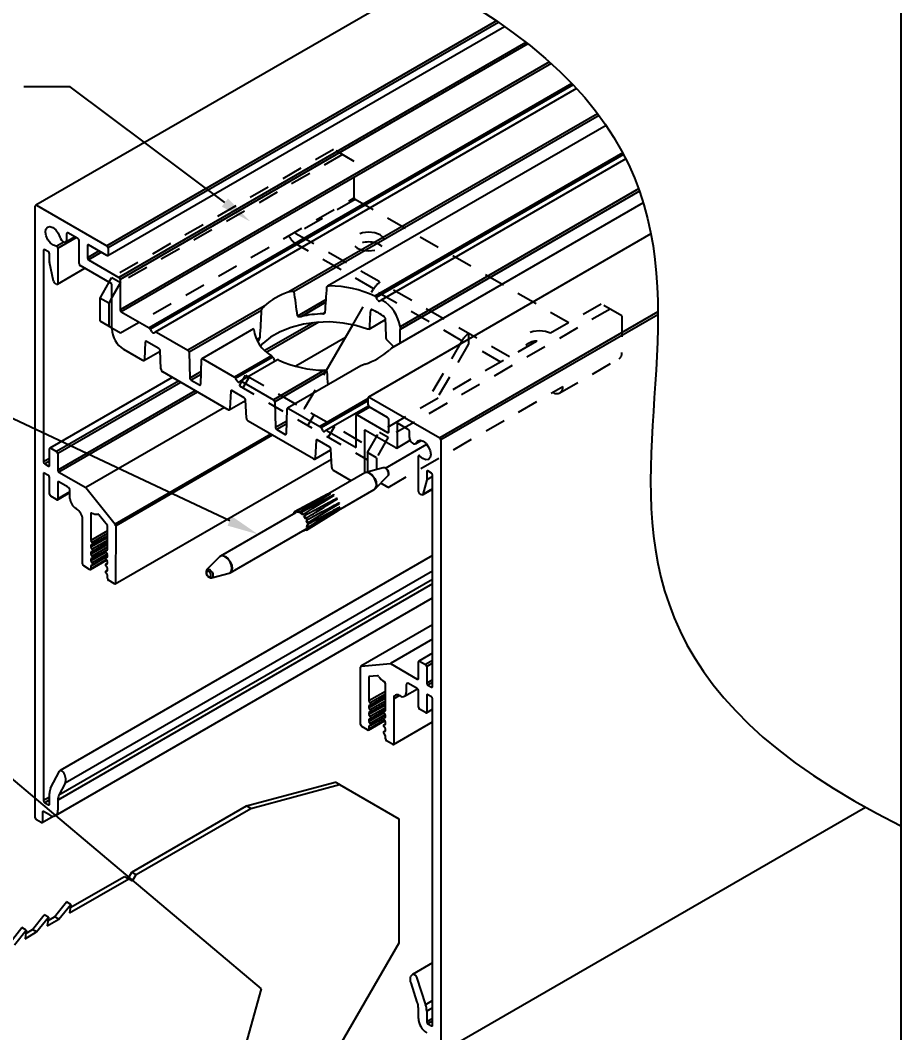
# Model space of a CAD drawing. Header units: inches. Extents: x -3.4 to 11.5, y -14.4 to 0.3.
# Drawn here: x 6.2 to 11.46, y -11.19 to -5.14 of the extents above; entities that cross this region are included whole.
import ezdxf
from ezdxf import colors
from ezdxf.entities.mleader import LeaderData, LeaderLine
from ezdxf.math import Vec2, Vec3

# ---------------------------------------------------------------- set-up
doc = ezdxf.new("R2010")
doc.units = ezdxf.units.IN
doc.header["$LTSCALE"] = 0.5
doc.header["$MEASUREMENT"] = 0
doc.linetypes.add('HIDDEN', pattern=[0.375, 0.25, -0.125])
for name, color, linetype in [('Brackets', 181, 'CONTINUOUS'), ('FAB DWG', 221, 'CONTINUOUS'), ('Hardware', 242, 'CONTINUOUS'), ('Housing', 150, 'CONTINUOUS')]:
    doc.layers.add(name, color=color, linetype=linetype)
doc.layers.add('Text-Unprinted', color=131, linetype='CONTINUOUS', plot=False)
doc.styles.add('LSAD_Standard', font='arial.ttf')

msp = doc.modelspace()

# ---------------------------------------------------------------- linework, layer by layer
at = {"layer": 'Brackets', "linetype": 'HIDDEN', "transparency": 16777216}
for p, q in [((8.0713, -5.9126), (6.7455, -6.678)), ((8.1948, -5.9839), (8.0713, -5.9126)), ((8.1241, -5.9431), (6.7983, -6.7085)), ((8.1948, -6.2019), (8.1948, -5.9839)), ((6.7983, -7.0081), (8.1948, -6.2019)), ((8.2005, -6.2117), (7.8469, -6.4158)), ((9.4764, -6.9483), (8.2005, -6.2117)), ((9.1229, -7.1524), (7.8469, -6.4158)), ((8.3111, -6.7448), (7.8469, -6.4768)), ((6.7293, -6.7059), (6.7455, -6.678)), ((6.7455, -6.678), (6.7983, -6.7085)), ((6.7983, -6.7085), (6.7466, -6.7979)), ((8.1864, -6.9605), (8.3082, -6.7496)), ((8.8385, -7.0558), (8.3082, -6.7496)), ((9.6709, -6.836), (8.3451, -7.6014)), ((9.7237, -6.8665), (8.3979, -7.6319)), ((9.7945, -6.9073), (9.6709, -6.836)), ((9.7945, -6.9074), (9.7945, -7.1254)), ((8.8798, -7.0731), (8.8798, -7.0121)), ((8.8385, -7.0558), (8.6126, -7.447)), ((8.8758, -7.0773), (8.6873, -7.4038)), ((9.07, -7.1829), (8.8798, -7.0731)), ((9.4238, -7.3673), (9.7773, -7.1632)), ((7.9003, -7.4561), (8.0276, -7.2355)), ((7.5088, -7.3255), (7.5461, -7.2608)), ((7.5669, -7.2727), (7.5295, -7.3374)), ((7.5462, -7.2608), (8.2929, -7.6919)), ((8.3979, -7.9316), (9.4409, -7.3295)), ((9.3824, -7.3632), (9.3824, -7.3632)), ((9.3824, -7.3632), (9.3824, -7.3632)), ((7.9184, -7.5619), (7.9558, -7.4973)), ((8.0765, -7.5669), (8.0391, -7.6316)), ((8.2744, -7.7239), (8.3451, -7.6014)), ((8.3451, -7.6014), (8.3979, -7.6319)), ((8.3979, -7.6319), (8.3272, -7.7544)), ((8.3272, -7.7544), (8.2744, -7.7239)), ((8.2744, -7.7239), (8.2744, -7.8391)), ((8.3272, -7.7544), (8.3272, -7.8253)), ((8.3979, -7.9316), (8.3538, -7.9061))]:
    msp.add_line(p, q, dxfattribs=at)
at = {"layer": 'Brackets', "transparency": 16777216}
for p, q in [((6.7293, -6.7059), (6.6748, -6.8004)), ((6.7276, -6.8309), (6.6748, -6.8004)), ((6.6748, -6.8004), (6.6748, -6.9368)), ((6.7466, -6.7979), (6.7276, -6.8309)), ((6.7276, -6.8309), (6.7276, -6.9673)), ((8.0276, -7.2355), (8.1868, -6.9597)), ((7.5513, -9.8346), (8.0816, -9.6926)), ((7.5767, -9.8493), (8.107, -9.7072)), ((8.107, -9.7072), (8.0816, -9.6926)), ((8.107, -9.7072), (8.4605, -9.9114)), ((6.8663, -10.2301), (7.5513, -9.8346)), ((6.8916, -10.2447), (7.5767, -9.8493)), ((7.5767, -9.8493), (7.5513, -9.8346)), ((8.4605, -9.9114), (8.4605, -10.6549)), ((6.4935, -10.4746), (6.8475, -10.2702)), ((6.4979, -10.4427), (6.8221, -10.2556)), ((6.8221, -10.2556), (6.8475, -10.2702)), ((6.8442, -10.2683), (6.8663, -10.2301)), ((6.8475, -10.2702), (6.8696, -10.283)), ((6.8663, -10.2301), (6.8916, -10.2447)), ((6.8696, -10.283), (6.8916, -10.2447)), ((6.4043, -10.4967), (6.4753, -10.4085)), ((6.4297, -10.5114), (6.5007, -10.4231)), ((6.5007, -10.4231), (6.4753, -10.4085)), ((6.5007, -10.4231), (6.4935, -10.4746)), ((6.2714, -10.5735), (6.3424, -10.4852)), ((6.2968, -10.5881), (6.3678, -10.4999)), ((6.3678, -10.4999), (6.3424, -10.4852)), ((6.3678, -10.4999), (6.3605, -10.5513)), ((6.3605, -10.5513), (6.4297, -10.5114)), ((6.365, -10.5194), (6.4043, -10.4967)), ((6.4297, -10.5114), (6.4043, -10.4967)), ((6.1385, -10.6502), (6.2094, -10.5619)), ((6.1639, -10.6649), (6.2348, -10.5766)), ((6.2348, -10.5766), (6.2094, -10.5619)), ((6.2348, -10.5766), (6.2276, -10.6281)), ((6.2321, -10.5962), (6.2714, -10.5735)), ((6.2968, -10.5881), (6.2714, -10.5735)), ((6.2276, -10.6281), (6.2968, -10.5881)), ((8.4605, -10.6549), (8.107, -11.2673))]:
    msp.add_line(p, q, dxfattribs=at)
at = {"layer": 'Brackets', "ltscale": 0.5, "transparency": 16777216}
msp.add_line((6.6748, -6.9368), (6.7466, -6.9783), dxfattribs=at)
at = {"layer": 'Brackets', "linetype": 'HIDDEN', "ltscale": 0.5, "transparency": 16777216}
for p, q in [((6.7466, -6.9783), (6.7983, -7.0081)), ((7.5088, -7.3255), (8.2744, -7.7675))]:
    msp.add_line(p, q, dxfattribs=at)
at = {"layer": 'Brackets', "linetype": 'HIDDEN', "transparency": 16777216, "flags": 128}
for points in [[(8.3495, -6.4229), (8.3182, -6.4108), (8.2811, -6.4065), (8.2441, -6.4108), (8.2127, -6.4229), (8.1917, -6.441), (8.1844, -6.4624), (8.1917, -6.4838), (8.2127, -6.5019), (8.2441, -6.514), (8.2811, -6.5182), (8.3182, -6.514), (8.3495, -6.5019), (8.3705, -6.4838), (8.3779, -6.4624), (8.3705, -6.441), (8.3495, -6.4229)], [(9.368, -7.0109), (9.3388, -7), (9.3018, -6.9957), (9.2648, -7), (9.2334, -7.0121), (9.2124, -7.0302), (9.205, -7.0516), (9.2124, -7.073), (9.2313, -7.0898)]]:
    msp.add_lwpolyline(points, dxfattribs=at)
at = {"layer": 'Brackets', "linetype": 'HIDDEN', "transparency": 16777216}
for centre, radius, start, end in [((8.2071, -6.2014), 0.0123, 182.60548, 237.39452), ((7.8536, -6.4055), 0.0123, 182.60548, 237.39452), ((7.9134, -6.3723), 0.1238, 206.84047, 237.56968), ((8.2811, -6.5988), 0.1334, 52.58793, 127.41207), ((8.4127, -6.8072), 0.1193, 121.95467, 151.14439), ((8.943, -7.1133), 0.1193, 121.95467, 151.14439), ((8.886, -7.0829), 0.0115, 121.95467, 151.14439), ((9.2927, -7.1739), 0.1167, 92.54601, 128.10036), ((9.7551, -7.1304), 0.0397, 304.05635, 7.25583), ((9.4053, -7.3353), 0.0361, 230.79671, 9.21404), ((7.8933, -7.4534), 0.00753, 266.80768, 339.29932)]:
    msp.add_arc(centre, radius, start, end, dxfattribs=at)
at = {"layer": 'Hardware', "transparency": 16777216}
for p, q in [((8.2575, -7.8445), (7.9472, -8.0236)), ((8.3686, -7.8145), (8.264, -7.8418)), ((8.3205, -7.9398), (8.3965, -7.8628)), ((8.0358, -7.9719), (7.8378, -8.0779)), ((8.0525, -7.9676), (7.8545, -8.0735)), ((8.0731, -7.977), (7.8751, -8.0829)), ((8.1, -8.0682), (8.315, -7.9441)), ((8.3216, -7.9386), (8.3205, -7.9398)), ((7.9409, -8.0273), (7.9468, -8.0239)), ((8.0488, -8.0623), (8.106, -8.027)), ((7.8445, -8.0829), (7.3961, -8.3417)), ((7.846, -8.0821), (7.8527, -8.0782)), ((7.9537, -8.0716), (7.894, -8.1036)), ((7.9088, -8.1874), (8.0996, -8.069)), ((7.9151, -8.1455), (8.0493, -8.0622)), ((7.9172, -8.1705), (8.108, -8.052)), ((7.4536, -8.4413), (7.902, -8.1825)), ((7.8921, -8.1918), (7.9022, -8.1855)), ((7.3906, -8.346), (7.3146, -8.423)), ((7.3425, -8.4713), (7.4471, -8.444))]:
    msp.add_line(p, q, dxfattribs=at)
at = {"layer": 'Hardware', "transparency": 16777216, "flags": 128}
for points in [[(8.3242, -7.8994), (8.3157, -7.8791), (8.3028, -7.861), (8.2873, -7.848), (8.2717, -7.8421), (8.2582, -7.8441), (8.2575, -7.8445)], [(8.264, -7.8418), (8.2733, -7.8414), (8.2888, -7.8473), (8.3042, -7.8602), (8.3171, -7.8782), (8.3256, -7.8985), (8.3282, -7.918), (8.3247, -7.9338), (8.3216, -7.9386)], [(8.399, -7.8425), (8.3948, -7.8325), (8.3885, -7.8236), (8.3809, -7.8172), (8.3732, -7.8143), (8.3686, -7.8145)], [(7.8371, -8.0872), (7.8365, -8.0858), (7.8358, -8.0827), (7.8361, -8.0801), (7.8372, -8.0783), (7.8391, -8.0775), (7.8414, -8.078), (7.8438, -8.0796), (7.846, -8.0821)], [(7.8445, -8.0829), (7.8449, -8.0827), (7.846, -8.0821)], [(7.8529, -8.0803), (7.8526, -8.0773), (7.8532, -8.075), (7.8546, -8.0735), (7.8566, -8.0732), (7.859, -8.0741), (7.8614, -8.0761), (7.8634, -8.0788), (7.8648, -8.0819)], [(7.8732, -8.0858), (7.8742, -8.0837), (7.8758, -8.0827), (7.8781, -8.0828), (7.8805, -8.0841), (7.8828, -8.0864), (7.8846, -8.0893), (7.8856, -8.0925), (7.8858, -8.0954)], [(7.8936, -8.1038), (7.8955, -8.1032), (7.8978, -8.1038), (7.9002, -8.1055), (7.9024, -8.108), (7.9039, -8.1111), (7.9047, -8.1142), (7.9045, -8.1169), (7.9034, -8.1188)], [(7.9084, -8.1296), (7.9108, -8.1306), (7.9132, -8.1327), (7.9152, -8.1354), (7.9165, -8.1386), (7.9169, -8.1416), (7.9164, -8.144), (7.915, -8.1456), (7.913, -8.146)], [(7.9139, -8.1562), (7.9161, -8.1586), (7.9179, -8.1615), (7.9189, -8.1647), (7.9189, -8.1675), (7.9181, -8.1697), (7.9165, -8.1708), (7.9143, -8.1708), (7.9119, -8.1696)], [(7.8938, -8.1872), (7.8938, -8.1881), (7.8933, -8.1905), (7.8918, -8.1919), (7.8898, -8.1922), (7.8874, -8.1913), (7.887, -8.1911)], [(7.9084, -8.1765), (7.9099, -8.1796), (7.9106, -8.1827), (7.9103, -8.1854), (7.9092, -8.1872), (7.9073, -8.1879), (7.905, -8.1874), (7.9026, -8.1858), (7.9004, -8.1833)], [(7.4611, -8.3975), (7.4527, -8.3772), (7.4398, -8.3593), (7.4244, -8.3463), (7.4088, -8.3404), (7.3955, -8.3424), (7.3906, -8.346)], [(7.3959, -8.3419), (7.3969, -8.3413), (7.4103, -8.3393), (7.426, -8.3453), (7.4414, -8.3582), (7.4544, -8.3763), (7.4628, -8.3967), (7.4655, -8.4163), (7.462, -8.4321), (7.4536, -8.4413)], [(7.4471, -8.444), (7.4512, -8.4425), (7.4603, -8.4328), (7.4638, -8.4171), (7.4611, -8.3975)], [(7.3374, -8.4507), (7.3347, -8.4442), (7.3305, -8.4384), (7.3256, -8.4342), (7.3205, -8.4323), (7.3162, -8.4329), (7.3133, -8.436), (7.3121, -8.4411), (7.313, -8.4474), (7.3157, -8.454), (7.3199, -8.4598), (7.3248, -8.4639), (7.3299, -8.4659), (7.3342, -8.4652), (7.3371, -8.4621), (7.3383, -8.457), (7.3374, -8.4507)], [(7.3146, -8.423), (7.317, -8.4212), (7.3236, -8.4202), (7.3313, -8.4231), (7.3389, -8.4295), (7.3452, -8.4384), (7.3494, -8.4484)], [(7.3494, -8.4484), (7.3507, -8.458), (7.349, -8.4658), (7.3445, -8.4705), (7.3425, -8.4713)]]:
    msp.add_lwpolyline(points, dxfattribs=at)
at = {"layer": 'Hardware', "transparency": 16777216}
for centre, radius, start, end in [((8.3802, -7.8505), 0.0204, 322.80883, 23.2337), ((8.2896, -7.9156), 0.0382, 311.65723, 25.0008), ((8.0361, -7.9727), 0.000903, 56.4081, 112.8215), ((8.0528, -7.969), 0.00144, 24.29788, 102.79266), ((8.0733, -7.9788), 0.00182, 6.15781, 99.274), ((8.0916, -7.9999), 0.00255, 357.30647, 69.57304), ((8.104, -8.026), 0.00219, 335.09874, 55.99485), ((7.855, -8.1098), 0.0296, 70.59804, 93.98816), ((7.8392, -8.1435), 0.0671, 45.95437, 59.47744), ((7.817, -8.1651), 0.098, 28.19485, 38.68465), ((8.0989, -8.0681), 0.00112, 310.5493, 23.95904), ((8.1069, -8.051), 0.00154, 317.45445, 45.93492), ((7.831, -8.16), 0.0831, 9.69031, 21.40328), ((7.8718, -8.1568), 0.042, 342.22794, 0.71172), ((7.8918, -8.1651), 0.0202, 300.25208, 325.34528)]:
    msp.add_arc(centre, radius, start, end, dxfattribs=at)
for points, knots in [([(8.4006, -7.8398), (8.3996, -7.8369), (8.3973, -7.8306), (8.3908, -7.8219), (8.3829, -7.816), (8.3752, -7.8135), (8.3708, -7.8144), (8.369, -7.8147)], [0, 0, 0, 0, 0.201918, 0.432825, 0.674897, 0.872611, 1, 1, 1, 1]), ([(8.3964, -7.8625), (8.3975, -7.8614), (8.4001, -7.8586), (8.4019, -7.8522), (8.402, -7.8457), (8.401, -7.8413), (8.4006, -7.8398)], [0, 0, 0, 0, 0.196073, 0.482827, 0.817948, 1, 1, 1, 1]), ([(7.8648, -8.0819), (7.8685, -8.0797), (7.8884, -8.0677), (7.9515, -8.0298), (8.0109, -7.9942), (8.0541, -7.9684)], [0, 0, 0, 0, 0.058989, 0.315059, 1, 1, 1, 1]), ([(7.8858, -8.0954), (7.8895, -8.0931), (7.9094, -8.0808), (7.9726, -8.0418), (8.0319, -8.0052), (8.0751, -7.9786)], [0, 0, 0, 0, 0.058989, 0.315059, 1, 1, 1, 1]), ([(8.3155, -7.9429), (8.3176, -7.942), (8.3202, -7.9409), (8.3215, -7.9385), (8.3217, -7.938)], [0, 0, 0, 0, 0.827255, 1, 1, 1, 1]), ([(7.9034, -8.1188), (7.9072, -8.1165), (7.9273, -8.104), (7.9909, -8.0644), (8.0506, -8.0272), (8.0941, -8.0001)], [0, 0, 0, 0, 0.058989, 0.315059, 1, 1, 1, 1]), ([(8.1052, -8.0242), (8.1047, -8.0245), (8.101, -8.0265), (8.0841, -8.0355), (8.0191, -8.0703), (7.9572, -8.1035), (7.9084, -8.1296)], [0, 0, 0, 0, 0.007458, 0.057409, 0.257212, 1, 1, 1, 1]), ([(8.0924, -7.9975), (8.0919, -7.9978), (8.0881, -7.9998), (8.0711, -8.0089), (8.0253, -8.0333), (7.9828, -8.056), (7.9536, -8.0717)], [0, 0, 0, 0, 0.010685, 0.082243, 0.368475, 1, 1, 1, 1]), ([(8.0999, -8.0677), (8.0994, -8.068), (8.0958, -8.07), (8.0794, -8.0794), (8.0161, -8.1155), (7.9559, -8.1496), (7.9084, -8.1765)], [0, 0, 0, 0, 0.007458, 0.057409, 0.257212, 1, 1, 1, 1]), ([(8.108, -8.0499), (8.1075, -8.0502), (8.1038, -8.0522), (8.0872, -8.0613), (8.023, -8.0965), (7.962, -8.1299), (7.9139, -8.1562)], [0, 0, 0, 0, 0.0074583, 0.057409, 0.2572117, 1, 1, 1, 1]), ([(7.3962, -8.3425), (7.3939, -8.3435), (7.3909, -8.3448), (7.3894, -8.3476), (7.3891, -8.3481)], [0, 0, 0, 0, 0.806101, 1, 1, 1, 1]), ([(7.3144, -8.4235), (7.3132, -8.4249), (7.3106, -8.4281), (7.309, -8.4349), (7.3094, -8.4435), (7.3127, -8.4532), (7.3189, -8.4625), (7.3267, -8.469), (7.3348, -8.4722), (7.3398, -8.4716), (7.342, -8.4713)], [0, 0, 0, 0, 0.084918, 0.19164, 0.318294, 0.46411, 0.612619, 0.765486, 0.89732, 1, 1, 1, 1])]:
    msp.add_open_spline(points, degree=3, knots=knots, dxfattribs=at)
at = {"layer": 'Housing', "transparency": 16777216}
for p, q in [((8.6268, -4.8966), (6.2913, -6.2448)), ((9.045, -5.1448), (6.7175, -6.4885)), ((6.7225, -6.5461), (9.0928, -5.1778)), ((9.058, -5.1536), (6.7245, -6.5007)), ((9.2212, -5.2727), (6.789, -6.6768)), ((9.2332, -5.2821), (6.7961, -6.689)), ((9.3617, -5.3898), (6.7961, -6.8709)), ((9.3728, -5.3998), (6.8032, -6.8831)), ((9.4962, -5.5195), (6.9686, -6.9786)), ((9.5037, -5.5274), (6.9761, -6.9866)), ((9.5241, -5.5493), (7.0052, -7.0034)), ((9.6493, -5.6989), (7.8044, -6.7639)), ((9.6576, -5.7101), (7.8359, -6.7617)), ((9.6998, -5.7691), (8.0359, -6.7296)), ((9.7994, -5.9337), (8.3178, -6.7889)), ((9.8043, -5.9431), (8.3258, -6.7966)), ((9.8176, -5.969), (8.3549, -6.8134)), ((9.8946, -6.1483), (8.4686, -6.9715)), ((9.8994, -6.1616), (8.4688, -6.9874)), ((6.2892, -9.9053), (6.2892, -6.2487)), ((6.2963, -6.2453), (6.7175, -6.4885)), ((9.9224, -6.2317), (8.4179, -7.1002)), ((6.5437, -6.4453), (6.4841, -6.4109)), ((6.4143, -6.4897), (6.4587, -6.4641)), ((6.4236, -6.5016), (6.5324, -6.4388)), ((6.4709, -6.4642), (6.5237, -6.4338)), ((6.4771, -6.4507), (6.4771, -6.415)), ((6.5507, -6.5947), (6.5507, -6.4575)), ((9.9683, -6.4177), (8.2795, -7.3926)), ((6.3387, -6.5162), (6.3387, -7.7795)), ((6.367, -6.5242), (6.3458, -6.512)), ((6.4236, -6.5016), (6.4236, -6.7126)), ((6.6002, -6.4861), (6.6002, -6.5596)), ((6.6709, -6.5188), (6.6002, -6.5596)), ((6.7175, -6.5456), (6.6073, -6.482)), ((6.6851, -6.5269), (6.6073, -6.5718)), ((6.7245, -6.5007), (6.7245, -6.5415)), ((6.3741, -6.5844), (6.3741, -6.5365)), ((6.3974, -6.6996), (6.3743, -6.5867)), ((6.6073, -6.5718), (6.789, -6.6768)), ((6.4215, -6.7172), (6.5851, -6.6227)), ((6.7466, -6.7159), (6.5578, -6.6069)), ((6.4165, -6.7167), (6.4042, -6.7096)), ((6.7961, -6.689), (6.7961, -6.8709)), ((6.7466, -6.9848), (6.7466, -6.7159)), ((8.0267, -6.8089), (7.8555, -6.9077)), ((8.0255, -6.8256), (7.8792, -6.91)), ((8.362, -6.8144), (8.362, -6.8144)), ((6.8032, -6.8831), (6.9686, -6.9786)), ((7.6572, -6.8488), (7.2005, -7.1125)), ((7.6399, -6.8749), (7.2076, -7.1244)), ((8.0213, -6.8862), (8.0065, -6.8947)), ((8.3008, -6.8701), (8.2933, -6.8744)), ((10.0094, -6.8836), (8.7057, -7.6362)), ((7.9493, -6.9477), (7.6609, -7.1142)), ((7.9826, -6.9448), (7.6722, -7.124)), ((8.2837, -6.986), (8.3819, -6.9293)), ((10.0095, -6.8999), (8.7128, -7.6485)), ((6.9761, -6.9866), (6.9844, -7.0009)), ((6.9969, -7.0082), (7.0052, -7.0034)), ((7.0127, -7.0041), (7.2005, -7.1125)), ((7.5938, -6.9849), (7.2845, -7.1634)), ((6.9465, -7.0627), (6.9413, -7.1666)), ((6.9531, -7.0589), (6.9465, -7.0627)), ((7.0278, -7.102), (6.9535, -7.0591)), ((7.6307, -7.0375), (7.6106, -7.0491)), ((7.6211, -7.059), (7.6172, -7.0613)), ((7.6184, -7.0633), (7.6211, -7.059)), ((8.1422, -7.037), (7.8453, -7.2084)), ((8.4308, -7.0928), (8.3948, -7.0552)), ((6.9307, -7.1728), (6.8174, -7.1073)), ((6.9382, -7.1735), (7.0351, -7.1176)), ((7.04, -7.2236), (7.0349, -7.1138)), ((7.2076, -7.1244), (7.2128, -7.2787)), ((7.2773, -7.316), (7.2825, -7.1677)), ((7.2895, -7.1639), (7.4789, -7.2732)), ((7.7007, -7.1452), (7.4789, -7.2732)), ((7.7077, -7.1534), (7.4864, -7.2812)), ((7.7369, -7.1702), (7.5156, -7.298)), ((7.7448, -7.1707), (7.7448, -7.1707)), ((7.441, -7.4674), (7.0506, -7.242)), ((7.2799, -7.24), (7.2128, -7.2787)), ((7.2794, -7.2563), (7.2198, -7.2907)), ((8.017, -7.2323), (7.7125, -7.4081)), ((8.0309, -7.2402), (7.7195, -7.42)), ((8.2352, -7.2056), (7.7965, -7.4589)), ((7.1072, -7.2747), (6.3761, -7.6967)), ((7.1455, -7.2968), (6.4165, -7.7176)), ((7.1597, -7.3049), (6.4236, -7.7299)), ((7.2198, -7.2907), (7.2702, -7.3197)), ((7.4864, -7.2812), (7.4947, -7.2955)), ((7.5073, -7.3028), (7.5156, -7.298)), ((7.5231, -7.2987), (7.7125, -7.4081)), ((7.2451, -7.3542), (6.4236, -7.8285)), ((7.2593, -7.3624), (6.4306, -7.8408)), ((7.4568, -7.3573), (7.4517, -7.4612)), ((7.4634, -7.3535), (7.4568, -7.3573)), ((7.5381, -7.3966), (7.4638, -7.3537)), ((7.4485, -7.4681), (7.5454, -7.4122)), ((7.5503, -7.5182), (7.5452, -7.4084)), ((7.7195, -7.42), (7.7247, -7.5743)), ((8.2774, -7.4015), (7.9892, -7.5678)), ((8.2774, -7.4137), (7.9967, -7.5758)), ((8.2774, -7.438), (8.2774, -7.3972)), ((8.2845, -7.3931), (8.7057, -7.6362)), ((7.4189, -7.4546), (6.5903, -7.9329)), ((7.7892, -7.6115), (7.7944, -7.4632)), ((7.8015, -7.4594), (7.9892, -7.5678)), ((8.2801, -7.4459), (8.0259, -7.5926)), ((8.2878, -7.4521), (8.2079, -7.4983)), ((8.2129, -7.4987), (8.3947, -7.6037)), ((8.3947, -7.5138), (8.2845, -7.4502)), ((7.9514, -7.762), (7.5609, -7.5366)), ((7.7919, -7.5355), (7.7247, -7.5743)), ((7.7913, -7.5518), (7.7318, -7.5862)), ((8.2059, -7.6929), (8.2059, -7.5028)), ((8.4018, -7.5996), (8.4018, -7.5261)), ((8.4512, -7.5547), (8.4512, -7.6918)), ((8.5179, -7.585), (8.4583, -7.5506)), ((7.6958, -7.6144), (6.7658, -8.1513)), ((7.7055, -7.62), (6.7694, -8.1604)), ((7.7318, -7.5862), (7.7821, -7.6153)), ((7.7892, -7.6112), (7.7821, -7.6153)), ((7.9967, -7.5758), (8.0051, -7.5901)), ((8.0176, -7.5974), (8.0259, -7.5926)), ((8.0334, -7.5933), (8.2059, -7.6929)), ((8.2553, -7.5951), (8.2553, -7.8457)), ((8.4442, -7.6959), (8.2624, -7.591)), ((8.5249, -7.6329), (8.5249, -7.5972)), ((7.9671, -7.6519), (7.962, -7.7558)), ((8.0485, -7.6912), (7.9742, -7.6483)), ((8.3823, -7.8163), (8.6283, -7.6743)), ((8.4492, -7.6964), (8.5293, -7.6501)), ((8.5607, -7.6707), (8.5946, -7.6511)), ((8.7128, -7.6485), (8.7128, -11.3044)), ((6.3741, -7.7999), (6.3741, -7.7013)), ((6.3811, -7.6972), (6.4165, -7.7176)), ((6.4236, -7.7299), (6.4236, -7.8285)), ((7.9589, -7.7627), (8.0557, -7.7068)), ((8.0607, -7.8128), (8.0555, -7.703)), ((6.3741, -7.7591), (6.3387, -7.7795)), ((6.3741, -7.7754), (6.3458, -7.7918)), ((6.3458, -7.7918), (6.367, -7.804)), ((6.7672, -8.5079), (8.0583, -7.7626)), ((8.5784, -7.9566), (8.5784, -7.7456)), ((6.367, -7.8612), (6.3387, -7.8449)), ((6.3387, -7.8449), (6.3387, -9.8032)), ((6.4306, -7.8408), (6.5903, -7.9329)), ((8.1759, -7.8916), (8.0713, -7.8312)), ((8.6279, -7.8376), (8.6279, -7.8866)), ((8.6562, -7.8458), (8.635, -7.8335)), ((8.6633, -9.1215), (8.6633, -7.858)), ((6.3741, -7.9721), (6.3741, -7.8734)), ((6.4306, -7.8979), (6.4236, -7.902)), ((6.4236, -7.902), (6.4236, -8.0007)), ((6.4822, -7.9277), (6.4306, -7.8979)), ((8.6279, -7.8866), (8.6046, -7.9738)), ((8.6633, -7.8662), (8.6279, -7.8866)), ((6.4165, -8.0047), (6.3811, -7.9843)), ((6.4215, -8.0052), (6.4964, -7.962)), ((6.4964, -7.9586), (6.4236, -8.0007)), ((6.4964, -7.9971), (6.4964, -7.9522)), ((6.5903, -7.9329), (6.7658, -8.1513)), ((8.5978, -7.9759), (8.5855, -7.9688)), ((8.6028, -7.9764), (8.6633, -7.9414)), ((8.6633, -7.9399), (8.6046, -7.9738)), ((6.536, -8.0608), (6.5317, -8.0583)), ((6.6279, -8.0855), (6.6208, -8.0897)), ((6.6208, -8.0897), (6.6208, -8.2486)), ((6.7198, -8.16), (6.6688, -8.0966)), ((6.5713, -8.389), (6.5713, -8.122)), ((6.7198, -8.3057), (6.7198, -8.16)), ((6.7694, -8.1604), (6.7693, -8.5033)), ((6.7198, -8.1914), (6.6208, -8.2486)), ((6.7198, -8.2081), (6.6287, -8.2608)), ((6.6291, -8.273), (6.7198, -8.2207)), ((6.7198, -8.2323), (6.6208, -8.2894)), ((6.6208, -8.2486), (6.6287, -8.2608)), ((6.7198, -8.2731), (6.6208, -8.3302)), ((6.6287, -8.2733), (6.6208, -8.2763)), ((6.6208, -8.2763), (6.6208, -8.2894)), ((6.7198, -8.249), (6.6287, -8.3016)), ((6.6291, -8.3139), (6.7198, -8.2615)), ((8.6633, -8.339), (6.4372, -9.6241)), ((6.6208, -8.2894), (6.6287, -8.3016)), ((6.6287, -8.3141), (6.6208, -8.3172)), ((6.6208, -8.3172), (6.6208, -8.3302)), ((6.7107, -8.3191), (6.6208, -8.3711)), ((6.6208, -8.3302), (6.6287, -8.3424)), ((6.7198, -8.2898), (6.6287, -8.3424)), ((6.7185, -8.3314), (6.6287, -8.3832)), ((6.6291, -8.3547), (6.7198, -8.3024)), ((6.6291, -8.3955), (6.7198, -8.3432)), ((6.7198, -8.3042), (6.7115, -8.309)), ((6.7198, -8.3451), (6.7115, -8.3499)), ((6.7198, -8.3043), (6.7119, -8.3088)), ((6.7119, -8.3088), (6.7198, -8.3057)), ((6.7198, -8.3335), (6.7119, -8.3213)), ((6.7198, -8.3451), (6.7119, -8.3496)), ((6.7119, -8.3496), (6.7198, -8.3466)), ((6.7198, -8.3466), (6.7198, -8.3335)), ((6.6137, -8.4217), (6.5784, -8.4013)), ((6.6187, -8.4222), (6.7149, -8.3667)), ((6.6287, -8.3549), (6.6208, -8.358)), ((6.6208, -8.358), (6.6208, -8.3711)), ((6.7133, -8.3642), (6.6208, -8.4176)), ((6.6208, -8.3711), (6.6287, -8.3832)), ((6.6287, -8.3957), (6.6208, -8.3988)), ((6.6208, -8.3988), (6.6208, -8.4176)), ((6.7198, -8.3859), (6.7115, -8.3907)), ((6.7198, -8.3743), (6.7119, -8.3622)), ((6.7198, -8.3859), (6.7119, -8.3905)), ((6.7119, -8.3905), (6.7198, -8.3874)), ((6.7198, -8.4151), (6.7119, -8.403)), ((6.7198, -8.3874), (6.7198, -8.3743)), ((8.6633, -8.4316), (6.4676, -9.6991)), ((6.7198, -8.4267), (6.7115, -8.4315)), ((6.7198, -8.4268), (6.7119, -8.4313)), ((6.7119, -8.4313), (6.7198, -8.4282)), ((6.7198, -8.456), (6.7119, -8.4438)), ((6.7198, -8.4282), (6.7198, -8.4151)), ((6.7198, -8.4748), (6.7198, -8.456)), ((8.6633, -8.5079), (6.4236, -9.8009)), ((8.6633, -8.4811), (6.4302, -9.7702)), ((6.7622, -8.5074), (6.7269, -8.487)), ((6.4091, -9.8924), (8.6633, -8.5911)), ((8.6633, -8.7531), (8.2347, -9.0006)), ((8.6633, -8.8392), (8.4117, -8.9844)), ((8.6633, -8.9215), (8.5805, -8.9693)), ((8.2327, -9.3481), (8.2326, -9.0051)), ((8.2362, -9.0001), (8.4117, -8.9844)), ((8.4117, -8.9844), (8.5714, -9.0766)), ((8.5784, -9.0725), (8.5784, -8.9738)), ((8.5855, -8.9698), (8.6209, -8.9902)), ((8.6633, -8.9657), (8.6209, -8.9902)), ((8.6633, -8.982), (8.6279, -9.0024)), ((8.6279, -9.0024), (8.6279, -9.1011)), ((8.3332, -9.0574), (8.2822, -9.062)), ((8.2822, -9.062), (8.2822, -9.2077)), ((8.3812, -9.2648), (8.3812, -9.1059)), ((8.5056, -9.1121), (8.5056, -9.157)), ((8.5714, -9.1337), (8.5198, -9.104)), ((8.6633, -9.0807), (8.6279, -9.1011)), ((8.6633, -9.097), (8.635, -9.1133)), ((8.635, -9.1133), (8.6562, -9.1256)), ((8.6633, -9.1215), (8.6562, -9.1256)), ((8.3812, -9.1505), (8.2822, -9.2077)), ((8.3812, -9.1914), (8.2822, -9.2485)), ((8.3812, -9.1672), (8.2901, -9.2199)), ((8.2905, -9.2321), (8.3812, -9.1798)), ((8.4661, -9.175), (8.4307, -9.1954)), ((8.4703, -9.1775), (8.4661, -9.175)), ((8.4953, -9.1799), (8.5731, -9.135)), ((8.5784, -9.2446), (8.5784, -9.146)), ((8.6279, -9.1746), (8.6279, -9.2732)), ((8.6562, -9.1827), (8.635, -9.1705)), ((8.6633, -11.1452), (8.6633, -9.195)), ((8.2822, -9.2077), (8.2901, -9.2199)), ((8.3812, -9.2322), (8.2822, -9.2893)), ((8.2901, -9.2324), (8.2822, -9.2354)), ((8.2822, -9.2354), (8.2822, -9.2485)), ((8.2822, -9.2485), (8.2901, -9.2607)), ((8.3812, -9.2081), (8.2901, -9.2607)), ((8.3812, -9.2489), (8.2901, -9.3015)), ((8.2905, -9.273), (8.3812, -9.2206)), ((8.4307, -9.1954), (8.4307, -9.4624)), ((8.2901, -9.2732), (8.2822, -9.2763)), ((8.2822, -9.2763), (8.2822, -9.2893)), ((8.3721, -9.2782), (8.2822, -9.3302)), ((8.2822, -9.2893), (8.2901, -9.3015)), ((8.2901, -9.314), (8.2822, -9.3171)), ((8.3798, -9.2905), (8.2901, -9.3423)), ((8.2905, -9.3138), (8.3812, -9.2615)), ((8.2905, -9.3546), (8.3812, -9.3023)), ((8.3812, -9.2633), (8.3729, -9.2681)), ((8.3812, -9.3042), (8.3729, -9.309)), ((8.3812, -9.2634), (8.3733, -9.2679)), ((8.3733, -9.2679), (8.3812, -9.2648)), ((8.3812, -9.2926), (8.3733, -9.2804)), ((8.3812, -9.3042), (8.3733, -9.3087)), ((8.3733, -9.3087), (8.3812, -9.3057)), ((8.3812, -9.3057), (8.3812, -9.2926)), ((8.6209, -9.2773), (8.5855, -9.2569)), ((8.6259, -9.2778), (8.6633, -9.2562)), ((8.2751, -9.3808), (8.2398, -9.3604)), ((8.2801, -9.3813), (8.3763, -9.3258)), ((8.2822, -9.3171), (8.2822, -9.3302)), ((8.3747, -9.3233), (8.2822, -9.3767)), ((8.2822, -9.3302), (8.2901, -9.3423)), ((8.2901, -9.3548), (8.2822, -9.3579)), ((8.2822, -9.3579), (8.2822, -9.3767)), ((8.3812, -9.345), (8.3729, -9.3498)), ((8.3812, -9.3334), (8.3733, -9.3213)), ((8.3812, -9.345), (8.3733, -9.3496)), ((8.3733, -9.3496), (8.3812, -9.3465)), ((8.3812, -9.3742), (8.3733, -9.3621)), ((8.3812, -9.3465), (8.3812, -9.3334)), ((8.3812, -9.3873), (8.3812, -9.3742)), ((8.4286, -9.467), (8.6633, -9.3315)), ((8.3812, -9.3858), (8.3729, -9.3906)), ((8.3812, -9.3859), (8.3733, -9.3904)), ((8.3733, -9.3904), (8.3812, -9.3873)), ((8.3812, -9.4151), (8.3733, -9.4029)), ((8.3812, -9.4339), (8.3812, -9.4151)), ((8.4236, -9.4665), (8.3883, -9.4461)), ((6.3807, -9.729), (6.4344, -9.6271)), ((6.4676, -9.6991), (6.4302, -9.7702)), ((6.3741, -9.7828), (6.3387, -9.8032)), ((6.3741, -9.7991), (6.3458, -9.8155)), ((6.3741, -9.8236), (6.3741, -9.7597)), ((6.3458, -9.8155), (6.367, -9.8277)), ((6.4236, -9.8009), (6.4236, -9.8604)), ((8.7107, -11.309), (11.2503, -9.8429)), ((6.3246, -9.9339), (6.2963, -9.9175)), ((6.3296, -9.9344), (6.3966, -9.8957)), ((6.3316, -9.8726), (6.3316, -9.9298)), ((6.3741, -9.889), (6.3387, -9.8686)), ((8.6633, -10.7722), (8.5428, -10.8417)), ((8.5677, -10.8586), (8.6213, -11.0225)), ((8.5718, -11.0066), (8.5344, -10.8922)), ((8.6633, -10.9982), (8.6213, -11.0225)), ((8.5784, -11.1044), (8.5784, -11.0449)), ((8.6633, -11.0404), (8.6279, -11.0608)), ((8.6279, -11.0608), (8.6279, -11.1248)), ((8.6633, -11.1044), (8.6279, -11.1248)), ((8.6633, -11.1207), (8.635, -11.137)), ((8.635, -11.137), (8.6562, -11.1493))]:
    msp.add_line(p, q, dxfattribs=at)
at = {"layer": 'Housing', "transparency": 16777216, "flags": 128}
for points in [[(6.4143, -6.4897), (6.3969, -6.4849), (6.3791, -6.4716), (6.3638, -6.452), (6.3532, -6.4292), (6.3491, -6.4066), (6.3521, -6.3879), (6.3618, -6.376), (6.3765, -6.3727), (6.3941, -6.3786), (6.4117, -6.3927), (6.4266, -6.4129), (6.4365, -6.4359)], [(6.4365, -6.4359), (6.4402, -6.4452), (6.4458, -6.4537), (6.4526, -6.4605), (6.4599, -6.4646), (6.4667, -6.4656), (6.4722, -6.4634), (6.4758, -6.4582), (6.4771, -6.4507)], [(8.2749, -6.986), (8.2045, -6.9639), (8.1283, -6.9495), (8.0489, -6.9434), (7.9688, -6.9458), (7.8909, -6.9566), (7.8177, -6.9754), (7.7516, -7.0016), (7.6949, -7.0343), (7.6495, -7.0725), (7.6358, -7.0878)], [(6.9844, -7.0009), (6.9857, -7.0031), (6.9872, -7.0051), (6.9889, -7.0068), (6.9907, -7.008), (6.9924, -7.0088), (6.9941, -7.0091), (6.9957, -7.0089), (6.9969, -7.0082)], [(7.4947, -7.2955), (7.496, -7.2977), (7.4975, -7.2997), (7.4992, -7.3014), (7.501, -7.3026), (7.5028, -7.3034), (7.5045, -7.3037), (7.506, -7.3035), (7.5073, -7.3028)], [(8.0051, -7.5901), (8.0063, -7.5923), (8.0078, -7.5943), (8.0095, -7.596), (8.0113, -7.5972), (8.0131, -7.598), (8.0148, -7.5983), (8.0163, -7.5981), (8.0176, -7.5974)], [(8.5249, -7.6329), (8.5261, -7.6417), (8.5296, -7.6508), (8.535, -7.6593), (8.5416, -7.6662), (8.5487, -7.6706), (8.5554, -7.6721), (8.5611, -7.6704), (8.5651, -7.6659)], [(8.5651, -7.6659), (8.5746, -7.6537), (8.5894, -7.6503), (8.6071, -7.6561), (8.6248, -7.6703), (8.6397, -7.6905), (8.6496, -7.7137), (8.6529, -7.736), (8.6489, -7.754), (8.6384, -7.7649), (8.623, -7.7669), (8.6052, -7.7597), (8.5877, -7.7444)], [(8.5877, -7.7444), (8.5862, -7.7429), (8.5846, -7.7418), (8.583, -7.7411), (8.5815, -7.7411), (8.5802, -7.7415), (8.5792, -7.7424), (8.5786, -7.7438), (8.5784, -7.7456)], [(8.6046, -7.9738), (8.6042, -7.9748), (8.6036, -7.9756), (8.6029, -7.9763), (8.6021, -7.9767), (8.6011, -7.9768), (8.6, -7.9768), (8.5989, -7.9764), (8.5978, -7.9759)], [(6.627, -8.0851), (6.6258, -8.0847), (6.6246, -8.0846), (6.6235, -8.0848), (6.6226, -8.0853), (6.6218, -8.086), (6.6213, -8.087), (6.6209, -8.0883), (6.6208, -8.0897)], [(6.6287, -8.2608), (6.6297, -8.2627), (6.6305, -8.2646), (6.631, -8.2666), (6.6312, -8.2685), (6.631, -8.2701), (6.6305, -8.2715), (6.6297, -8.2726), (6.6287, -8.2733)], [(6.6287, -8.3016), (6.6297, -8.3035), (6.6305, -8.3055), (6.631, -8.3074), (6.6312, -8.3093), (6.631, -8.311), (6.6305, -8.3124), (6.6297, -8.3134), (6.6287, -8.3141)], [(6.6287, -8.3424), (6.6297, -8.3443), (6.6305, -8.3463), (6.631, -8.3483), (6.6312, -8.3501), (6.631, -8.3518), (6.6305, -8.3532), (6.6297, -8.3542), (6.6287, -8.3549)], [(6.7119, -8.3213), (6.7109, -8.3194), (6.7101, -8.3174), (6.7096, -8.3155), (6.7094, -8.3136), (6.7096, -8.3119), (6.7101, -8.3105), (6.7109, -8.3095), (6.7119, -8.3088)], [(6.6287, -8.3832), (6.6297, -8.3851), (6.6305, -8.3871), (6.631, -8.3891), (6.6312, -8.3909), (6.631, -8.3926), (6.6305, -8.394), (6.6297, -8.3951), (6.6287, -8.3957)], [(6.7119, -8.3622), (6.7109, -8.3603), (6.7101, -8.3583), (6.7096, -8.3563), (6.7094, -8.3544), (6.7096, -8.3528), (6.7101, -8.3514), (6.7109, -8.3503), (6.7119, -8.3496)], [(6.7119, -8.403), (6.7109, -8.4011), (6.7101, -8.3991), (6.7096, -8.3971), (6.7094, -8.3953), (6.7096, -8.3936), (6.7101, -8.3922), (6.7109, -8.3911), (6.7119, -8.3905)], [(6.7119, -8.4438), (6.7109, -8.4419), (6.7101, -8.4399), (6.7096, -8.438), (6.7094, -8.4361), (6.7096, -8.4344), (6.7101, -8.433), (6.7109, -8.432), (6.7119, -8.4313)], [(8.2901, -9.2199), (8.2911, -9.2218), (8.2919, -9.2237), (8.2924, -9.2257), (8.2926, -9.2276), (8.2924, -9.2292), (8.2919, -9.2306), (8.2911, -9.2317), (8.2901, -9.2324)], [(8.2901, -9.2607), (8.2911, -9.2626), (8.2919, -9.2646), (8.2924, -9.2665), (8.2926, -9.2684), (8.2924, -9.2701), (8.2919, -9.2715), (8.2911, -9.2725), (8.2901, -9.2732)], [(8.2901, -9.3015), (8.2911, -9.3034), (8.2919, -9.3054), (8.2924, -9.3074), (8.2926, -9.3092), (8.2924, -9.3109), (8.2919, -9.3123), (8.2911, -9.3133), (8.2901, -9.314)], [(8.3733, -9.2804), (8.3723, -9.2785), (8.3715, -9.2765), (8.371, -9.2746), (8.3708, -9.2727), (8.371, -9.271), (8.3715, -9.2696), (8.3723, -9.2686), (8.3733, -9.2679)], [(8.3733, -9.3213), (8.3723, -9.3194), (8.3715, -9.3174), (8.371, -9.3154), (8.3708, -9.3135), (8.371, -9.3119), (8.3715, -9.3105), (8.3723, -9.3094), (8.3733, -9.3087)], [(8.2901, -9.3423), (8.2911, -9.3442), (8.2919, -9.3462), (8.2924, -9.3482), (8.2926, -9.35), (8.2924, -9.3517), (8.2919, -9.3531), (8.2911, -9.3542), (8.2901, -9.3548)], [(8.3733, -9.3621), (8.3723, -9.3602), (8.3715, -9.3582), (8.371, -9.3562), (8.3708, -9.3544), (8.371, -9.3527), (8.3715, -9.3513), (8.3723, -9.3502), (8.3733, -9.3496)], [(8.3733, -9.4029), (8.3723, -9.401), (8.3715, -9.399), (8.371, -9.3971), (8.3708, -9.3952), (8.371, -9.3935), (8.3715, -9.3921), (8.3723, -9.3911), (8.3733, -9.3904)], [(6.4344, -9.6271), (6.436, -9.6249), (6.4383, -9.6236), (6.441, -9.6231), (6.444, -9.6237), (6.4472, -9.6251), (6.4504, -9.6274), (6.4535, -9.6304), (6.4562, -9.634)], [(8.5344, -10.8922), (8.532, -10.8833), (8.5306, -10.8746), (8.5305, -10.8664), (8.5314, -10.859), (8.5335, -10.8525), (8.5367, -10.8472), (8.5408, -10.8431), (8.5459, -10.8403)], [(8.5459, -10.8403), (8.5486, -10.8399), (8.5516, -10.8403), (8.5548, -10.8417), (8.558, -10.844), (8.561, -10.847), (8.5637, -10.8505), (8.566, -10.8545), (8.5677, -10.8586)]]:
    msp.add_lwpolyline(points, dxfattribs=at)
at = {"layer": 'Housing', "transparency": 16777216}
for centre, radius, start, end in [((6.2935, -6.2487), 0.00437, 50.79688, 189.2142), ((6.4814, -6.4143), 0.00437, 50.79655, 189.21387), ((6.5354, -6.4582), 0.0154, 2.60553, 57.39458), ((6.343, -6.5154), 0.00437, 50.79655, 189.21387), ((6.3587, -6.5372), 0.0154, 2.60554, 57.39458), ((6.4115, -6.5015), 0.0121, 359.38603, 76.57023), ((6.6045, -6.4854), 0.00437, 50.79683, 189.21414), ((6.7092, -6.5014), 0.0154, 2.6055, 57.39458), ((6.3854, -6.5844), 0.0113, 180.3451, 191.86568), ((6.6156, -6.5589), 0.0154, 182.60551, 237.39458), ((6.7202, -6.5422), 0.00437, 230.79682, 9.21412), ((6.5661, -6.594), 0.0154, 182.60553, 237.39458), ((6.4128, -6.6964), 0.0157, 191.62763, 237.0662), ((6.4193, -6.7133), 0.00437, 230.7968, 9.21419), ((6.7808, -6.6897), 0.0154, 2.60551, 57.39458), ((7.9311, -7.1533), 0.4096, 108.02239, 131.97223), ((8.0428, -7.3725), 0.6451, 64.76637, 89.74609), ((8.3186, -6.7873), 0.0018, 243.19079, 243.50111), ((8.258, -6.9997), 0.2124, 7.61729, 60.70748), ((6.8115, -6.8702), 0.0154, 182.60551, 237.39458), ((8.0291, -7.6176), 0.7233, 91.78829, 101.95932), ((8.1337, -7.2463), 0.4117, 54.02281, 65.98275), ((6.9002, -6.9778), 0.1537, 182.60553, 237.39457), ((6.9572, -6.997), 0.0216, 28.80743, 58.07305), ((7.0083, -7.0102), 0.00752, 54.31533, 114.42292), ((7.8046, -6.9599), 0.2124, 187.61731, 240.7075), ((6.9507, -7.0624), 0.00431, 50.11034, 184.4155), ((7.0194, -7.115), 0.0155, 4.57019, 57.25977), ((7.1922, -7.1255), 0.0155, 4.0171, 57.29404), ((8.1315, -6.8063), 0.4096, 288.02243, 311.97219), ((6.9349, -7.1677), 0.00655, 230.79718, 9.21412), ((7.2868, -7.1672), 0.00432, 50.28899, 185.79073), ((7.6998, -7.1466), 0.00168, 56.09575, 56.40549), ((8.0198, -6.5871), 0.6451, 244.76638, 269.74609), ((7.063, -7.2225), 0.0231, 182.60566, 237.39453), ((7.2282, -7.2777), 0.0155, 184.0171, 237.29402), ((7.273, -7.3164), 0.00432, 230.28895, 5.79072), ((7.4675, -7.2916), 0.0216, 28.80793, 58.07291), ((7.5187, -7.3048), 0.00752, 54.31628, 114.42263), ((7.4611, -7.357), 0.00431, 50.11034, 184.4155), ((7.5298, -7.4096), 0.0155, 4.57019, 57.25977), ((7.7041, -7.4211), 0.0155, 4.01712, 57.29404), ((8.2817, -7.3965), 0.00437, 50.79689, 189.21428), ((8.2928, -7.4373), 0.0154, 182.60557, 237.39459), ((7.4452, -7.4623), 0.00655, 230.79664, 9.21428), ((7.7987, -7.4628), 0.00432, 50.289, 185.79079), ((8.2102, -7.5021), 0.00437, 50.79689, 189.21426), ((7.5734, -7.5171), 0.0231, 182.60537, 237.39459), ((8.3864, -7.5268), 0.0154, 2.60555, 57.39459), ((8.4555, -7.554), 0.00437, 50.79688, 189.2142), ((7.7401, -7.5732), 0.0155, 184.01712, 237.29406), ((7.7849, -7.612), 0.00432, 230.28904, 5.7908), ((7.9778, -7.5862), 0.0216, 28.80768, 58.07295), ((8.029, -7.5994), 0.00752, 54.31588, 114.42284), ((8.2596, -7.5944), 0.00437, 50.79688, 189.2142), ((8.3974, -7.6003), 0.00437, 230.79689, 9.21425), ((8.5096, -7.5979), 0.0154, 2.60553, 57.39458), ((7.9714, -7.6516), 0.00431, 50.11034, 184.4155), ((8.6974, -7.6492), 0.0154, 2.60553, 57.39458), ((6.3784, -7.7006), 0.00437, 50.7969, 189.21431), ((6.4082, -7.7306), 0.0154, 2.60553, 57.39458), ((8.0401, -7.7042), 0.0155, 4.57019, 57.25977), ((8.4469, -7.6925), 0.00437, 230.79688, 9.2142), ((6.3541, -7.7788), 0.0154, 182.60553, 237.39458), ((6.3698, -7.8006), 0.00437, 230.7969, 9.21431), ((7.9555, -7.7569), 0.00655, 230.79672, 9.21415), ((7.9555, -7.7569), 0.00655, 230.79658, 9.21358), ((6.3587, -7.8741), 0.0154, 2.60553, 57.39458), ((6.4389, -7.8278), 0.0154, 182.60553, 237.39458), ((8.0837, -7.8117), 0.0231, 182.6055, 237.39458), ((8.6322, -7.8369), 0.00437, 50.79688, 189.21419), ((8.6479, -7.8587), 0.0154, 2.60553, 57.39458), ((6.4279, -7.9013), 0.00437, 50.79688, 189.2142), ((6.3894, -7.9714), 0.0154, 182.60553, 237.39456), ((6.4657, -7.9536), 0.0307, 2.60482, 57.40371), ((8.5938, -7.9559), 0.0154, 182.60553, 237.39466), ((6.4193, -8.0014), 0.00437, 230.79685, 9.2142), ((6.5731, -7.9936), 0.0768, 182.60553, 237.39456), ((6.4946, -8.1255), 0.0768, 2.60553, 57.39455), ((6.6607, -8.0122), 0.0804, 245.20982, 270.89083), ((6.6611, -8.1018), 0.00936, 33.89815, 84.49773), ((6.754, -8.1611), 0.0153, 2.62977, 39.77333), ((6.5867, -8.3883), 0.0154, 182.60553, 237.39458), ((6.6165, -8.4183), 0.00437, 230.79688, 9.2142), ((6.7352, -8.4741), 0.0154, 182.60553, 237.39458), ((6.765, -8.504), 0.00437, 230.7935, 9.19328), ((8.237, -9.0044), 0.0044, 100.55153, 189.26859), ((8.5828, -8.9731), 0.00437, 50.79688, 189.2142), ((8.6126, -9.0031), 0.0154, 2.60549, 57.39458), ((8.3327, -9.0663), 0.00894, 34.70129, 86.9405), ((8.4894, -8.9379), 0.1937, 219.56125, 233.8035), ((8.5741, -9.0732), 0.00437, 230.79688, 9.2142), ((8.3656, -9.1067), 0.0156, 2.85407, 53.09291), ((8.5143, -9.1107), 0.00873, 50.77505, 189.21094), ((8.5631, -9.1467), 0.0154, 2.60553, 57.39458), ((8.6433, -9.1004), 0.0154, 182.60549, 237.39458), ((8.659, -9.1222), 0.00437, 230.79688, 9.2142), ((8.4522, -9.1919), 0.0218, 50.79686, 189.21429), ((8.4841, -9.1605), 0.0218, 230.79685, 9.21419), ((8.6323, -9.1739), 0.00437, 50.79688, 189.2142), ((8.6479, -9.1957), 0.0154, 2.60553, 57.39458), ((8.5938, -9.2439), 0.0154, 182.60553, 237.39459), ((8.6236, -9.2739), 0.00437, 230.7969, 9.2142), ((8.2481, -9.3474), 0.0154, 182.61432, 237.39389), ((8.2779, -9.3774), 0.00437, 230.79688, 9.2142), ((8.3966, -9.4332), 0.0154, 182.60553, 237.39458), ((8.4264, -9.4631), 0.00437, 230.79688, 9.21421), ((6.4006, -9.6773), 0.0705, 341.98833, 37.97662), ((6.4401, -9.7579), 0.066, 154.06413, 181.56837), ((6.4896, -9.7991), 0.066, 154.06433, 181.56821), ((6.3541, -9.8025), 0.0154, 182.60552, 237.39469), ((6.3698, -9.8243), 0.00437, 230.79715, 9.21427), ((6.3934, -9.8653), 0.0306, 230.79695, 9.21426), ((6.3046, -9.9046), 0.0154, 182.60554, 237.39452), ((6.336, -9.8719), 0.00437, 50.79688, 189.2142), ((6.3273, -9.9305), 0.00437, 230.79674, 9.21418), ((8.4538, -11.0467), 0.1247, 0.83039, 18.78063), ((8.5033, -11.0626), 0.1247, 0.83043, 18.78066), ((8.6859, -11.0995), 0.1076, 182.60553, 237.3945), ((8.6433, -11.1241), 0.0154, 182.60552, 237.39446), ((8.659, -11.1459), 0.00437, 230.7966, 9.21415)]:
    msp.add_arc(centre, radius, start, end, dxfattribs=at)
for centre, major_axis, ratio, start_param, end_param in [((8.0313, -15.5335), (-0.3037, 9.1907), 0.034271, 5.929641, 5.979005), ((8.0313, -0.6229), (0.3159, 8.8334), 0.034263, 3.925429, 3.949445), ((8.0313, -7.0002), (-0.3094, 0.5359), 0.577267, 4.732664, 4.759513), ((8.0313, -7.0002), (0.4375, 0.2527), 0.000174, 5.517945, 5.544875), ((8.0313, -15.5335), (-0.3037, 9.1907), 0.034271, 0.340781, 0.390145), ((8.0313, -6.1545), (0.3188, 6.2769), 0.04774, 4.583113, 4.599869), ((8.0313, -6.1545), (-0.3016, 6.6339), 0.047773, 4.576985, 4.593741), ((8.0313, -0.6229), (-0.3037, 9.1905), 0.034271, 3.933644, 3.946301), ((8.0313, -7.0002), (-0.3094, 0.5359), 0.577267, 1.523706, 1.550556), ((8.0313, -0.6229), (-0.3037, 9.1905), 0.034271, 2.373486, 2.386143)]:
    msp.add_ellipse(centre, major_axis=major_axis, ratio=ratio, start_param=start_param, end_param=end_param, dxfattribs=at)
at = {"layer": 'Housing', "color": 1, "transparency": 16777216}
msp.add_open_spline([(8.5148, -4.8395), (10.1035, -5.6268), (9.9878, -7.3962), (9.872, -9.1656), (11.4607, -9.9529)], degree=3, dxfattribs=at)
at = {"layer": 'Housing', "transparency": 16777216}
for points, knots in [([(7.8044, -6.7639), (7.8102, -6.762), (7.8177, -6.7597), (7.8269, -6.7587), (7.831, -6.7587), (7.8338, -6.7594), (7.8352, -6.7602), (7.8358, -6.7611), (7.8359, -6.7616), (7.8359, -6.7617)], [0, 0, 0, 0, 0.516578, 0.669388, 0.824045, 0.88847, 0.953414, 0.98711, 1, 1, 1, 1]), ([(8.0318, -6.7351), (8.0319, -6.7344), (8.0322, -6.7329), (8.0341, -6.7307), (8.0373, -6.7287), (8.0415, -6.7275), (8.0445, -6.7274), (8.0457, -6.7274)], [0, 0, 0, 0, 0.148638, 0.296439, 0.511685, 0.804811, 1, 1, 1, 1]), ([(8.3178, -6.789), (8.3191, -6.7897), (8.3216, -6.7913), (8.3243, -6.7943), (8.3255, -6.7961), (8.3258, -6.7966)], [0, 0, 0, 0, 0.42807, 0.857137, 1, 1, 1, 1]), ([(8.3343, -6.8108), (8.335, -6.8119), (8.3363, -6.8142), (8.3389, -6.8168), (8.3416, -6.8186), (8.3442, -6.8192), (8.3459, -6.8188), (8.3467, -6.8182), (8.3469, -6.8181)], [0, 0, 0, 0, 0.187889, 0.37578, 0.563636, 0.751448, 0.939282, 1, 1, 1, 1]), ([(8.3549, -6.8134), (8.3558, -6.8131), (8.3575, -6.8125), (8.3601, -6.8133), (8.3616, -6.8142), (8.362, -6.8144)], [0, 0, 0, 0, 0.428329, 0.856635, 1, 1, 1, 1]), ([(7.6399, -6.8749), (7.6399, -6.8745), (7.64, -6.8735), (7.6407, -6.8713), (7.6429, -6.8664), (7.6483, -6.8581), (7.6537, -6.8525), (7.6572, -6.8488)], [0, 0, 0, 0, 0.035162, 0.082524, 0.173139, 0.461843, 1, 1, 1, 1]), ([(8.0065, -6.8947), (8.0089, -6.8944), (8.0129, -6.894), (8.0174, -6.892), (8.0199, -6.8899), (8.021, -6.888), (8.0212, -6.8869), (8.0213, -6.8865)], [0, 0, 0, 0, 0.37534, 0.607622, 0.782749, 0.919968, 1, 1, 1, 1]), ([(8.3013, -6.8702), (8.3004, -6.8699), (8.2986, -6.8693), (8.2962, -6.8696), (8.2944, -6.8709), (8.2935, -6.8727), (8.2933, -6.874), (8.2933, -6.8744)], [0, 0, 0, 0, 0.22475, 0.4495125, 0.6737822, 0.8962731, 1, 1, 1, 1]), ([(7.8555, -6.9077), (7.8556, -6.9081), (7.8559, -6.909), (7.8574, -6.9102), (7.8617, -6.9116), (7.8693, -6.9117), (7.876, -6.9106), (7.8792, -6.91)], [0, 0, 0, 0, 0.05236, 0.122956, 0.255494, 0.636335, 1, 1, 1, 1]), ([(8.3817, -6.9254), (8.3816, -6.9245), (8.3814, -6.9225), (8.3803, -6.9193), (8.3787, -6.9163), (8.377, -6.9143), (8.3759, -6.9134), (8.3756, -6.9131)], [0, 0, 0, 0, 0.220131, 0.440217, 0.661532, 0.884901, 1, 1, 1, 1]), ([(7.5941, -6.9881), (7.594, -6.987), (7.5939, -6.9852), (7.5939, -6.985), (7.5938, -6.9849)], [0, 0, 0, 0, 0.600619, 1, 1, 1, 1]), ([(8.2874, -6.9788), (8.2873, -6.9801), (8.287, -6.9827), (8.2849, -6.9855), (8.2818, -6.987), (8.2783, -6.9871), (8.2759, -6.9863), (8.2749, -6.986)], [0, 0, 0, 0, 0.210773, 0.421511, 0.633286, 0.847693, 1, 1, 1, 1]), ([(8.4686, -6.9715), (8.4686, -6.9729), (8.4687, -6.9753), (8.4688, -6.9796), (8.4688, -6.9832), (8.4688, -6.9857), (8.4688, -6.987), (8.4688, -6.9874)], [0, 0, 0, 0, 0.336467, 0.587777, 0.771159, 0.917283, 1, 1, 1, 1]), ([(7.6211, -7.059), (7.623, -7.0559), (7.6254, -7.0518), (7.6284, -7.0453), (7.6297, -7.0422), (7.6304, -7.0396), (7.6306, -7.0383), (7.6307, -7.0377), (7.6307, -7.0375)], [0, 0, 0, 0, 0.554013, 0.699729, 0.861241, 0.926404, 0.978285, 1, 1, 1, 1]), ([(8.3948, -7.0552), (8.3938, -7.0542), (8.3918, -7.0523), (8.3892, -7.048), (8.3872, -7.0432), (8.3862, -7.0389), (8.3861, -7.0366), (8.3861, -7.0357)], [0, 0, 0, 0, 0.219195, 0.438483, 0.655351, 0.868905, 1, 1, 1, 1]), ([(8.418, -7.1004), (8.4173, -7.1008), (8.4135, -7.1028), (8.409, -7.1072), (8.4054, -7.1108)], [0, 0, 0, 0, 0.197391, 1, 1, 1, 1]), ([(7.7077, -7.1534), (7.7069, -7.152), (7.7051, -7.1491), (7.7025, -7.1465), (7.7011, -7.1455), (7.7007, -7.1452)], [0, 0, 0, 0, 0.42833, 0.856637, 1, 1, 1, 1]), ([(7.7276, -7.1755), (7.7272, -7.1757), (7.7261, -7.1764), (7.7238, -7.176), (7.721, -7.1747), (7.7184, -7.1722), (7.7167, -7.1698), (7.7159, -7.1683), (7.7158, -7.1679)], [0, 0, 0, 0, 0.133843, 0.334237, 0.534596, 0.734906, 0.935242, 1, 1, 1, 1]), ([(7.7448, -7.1707), (7.7435, -7.1702), (7.741, -7.1692), (7.7384, -7.1695), (7.7372, -7.1701), (7.7369, -7.1702)], [0, 0, 0, 0, 0.428069, 0.857135, 1, 1, 1, 1]), ([(8.2582, -7.1958), (8.2524, -7.1979), (8.245, -7.2008), (8.2372, -7.2044), (8.2354, -7.2056), (8.2353, -7.2057)], [0, 0, 0, 0, 0.754084, 0.977153, 1, 1, 1, 1]), ([(8.0309, -7.2402), (8.0307, -7.2395), (8.0304, -7.238), (8.0286, -7.2358), (8.0253, -7.2338), (8.0212, -7.2325), (8.0182, -7.2323), (8.017, -7.2323)], [0, 0, 0, 0, 0.148638, 0.296439, 0.511685, 0.804811, 1, 1, 1, 1])]:
    msp.add_open_spline(points, degree=3, knots=knots, dxfattribs=at)
at = {"layer": 'Text-Unprinted', "ltscale": 0.5, "transparency": 16777216}
msp.add_lwpolyline([(0, 0), (11.4607, 0), (11.4607, -14.3808), (0, -14.3808)], close=True, dxfattribs=at)

# ---------------------------------------------------------------- leaders
at = {"layer": 'FAB DWG', "ltscale": 0.5, "transparency": 16777216}
ml = msp.add_multileader_mtext('Standard', dxfattribs=at)
ml.set_content('\\A1;BK00603 (x1)\\PHW00814 (x2)', color=256, style='LSAD_Standard')
ml.set_leader_properties()
ml.build(insert=Vec2(0, 0))
ml.multileader.update_dxf_attribs({"text_left_attachment_type": 2, "dogleg_length": 0.36, "arrow_head_size": 0.1875})
ctx = ml.context
ctx.base_point, ctx.char_height, ctx.arrow_head_size, ctx.landing_gap_size, ctx.plane_origin = Vec3(4.3829, -5.6971), 0.1875, 0.1875, 0.09, Vec3(8.6858, 9.5444)
ctx.left_attachment, ctx.text_align_type = 2, 2
notes = []
notes.append((ctx, [(1, (1, 1, 0), (6.4983, -5.5377), (-1, 0), 0.2772, [(0, [(7.5723, -6.3424)], 0, [])])]))
ctx.mtext.insert, ctx.mtext.width, ctx.mtext.defined_height, ctx.mtext.alignment, ctx.mtext.flow_direction = Vec3(6.1311, -5.4163), 2.351815, 0.6491, 3, 5
ml = msp.add_multileader_mtext('Standard', dxfattribs=at)
ml.set_content('\\A1;PN00014 (x4)', color=256, style='LSAD_Standard')
ml.set_leader_properties()
ml.build(insert=Vec2(0, 0))
ml.multileader.update_dxf_attribs({"text_left_attachment_type": 2, "dogleg_length": 0.36, "arrow_head_size": 0.1875})
ctx = ml.context
ctx.base_point, ctx.char_height, ctx.arrow_head_size, ctx.landing_gap_size, ctx.plane_origin = Vec3(3.2259, -6.2928), 0.1875, 0.1875, 0.09, Vec3(5.0453, 11.41)
ctx.left_attachment, ctx.text_align_type = 2, 2
notes.append((ctx, [(1, (1, 1, 0), (5.2696, -6.2912), (-1, 0), 0.2772, [(0, [(7.6203, -8.2123), (5.234, -7.0875)], 0, [])])]))
ctx.mtext.insert, ctx.mtext.width, ctx.mtext.defined_height, ctx.mtext.alignment, ctx.mtext.flow_direction = Vec3(4.9024, -6.1698), 8.287107, 3.2689, 3, 5
ml = msp.add_multileader_mtext('Standard', dxfattribs=at)
ml.set_content('\\A1;BK01096 (x2)', color=256, style='LSAD_Standard')
ml.set_leader_properties()
ml.build(insert=Vec2(0, 0))
ml.multileader.update_dxf_attribs({"text_left_attachment_type": 2, "dogleg_length": 0.36, "arrow_head_size": 0.1875})
ctx = ml.context
ctx.base_point, ctx.char_height, ctx.arrow_head_size, ctx.landing_gap_size, ctx.plane_origin = Vec3(7.5338, -12.3032), 0.1875, 0.1875, 0.09, Vec3(4.6181, 10.6749)
ctx.left_attachment = 2
notes.append((ctx, [(0, (1, 1, 0), (7.2566, -12.3032), (1, 0), 0.2772, [(0, [(5.4005, -9.0421), (7.6395, -10.9281)], 0, [])])]))
ctx.mtext.insert, ctx.mtext.width, ctx.mtext.defined_height, ctx.mtext.flow_direction = Vec3(7.6238, -12.1803), 1.582491, 0.2036, 5
for ctx, leaders in notes:
    for number, flags, end, landing, length, lines in leaders:
        leader = LeaderData()
        leader.index, (leader.has_last_leader_line, leader.has_dogleg_vector, leader.attachment_direction) = number, flags
        leader.last_leader_point, leader.dogleg_vector, leader.dogleg_length = Vec3(end), Vec3(landing), length
        for number, points, colour, breaks in lines:
            line = LeaderLine()
            line.index, line.vertices, line.color, line.breaks = number, Vec3.list(points), colors.encode_raw_color(colour), breaks
            leader.lines.append(line)
        ctx.leaders.append(leader)

doc.saveas('drawing.dxf')
